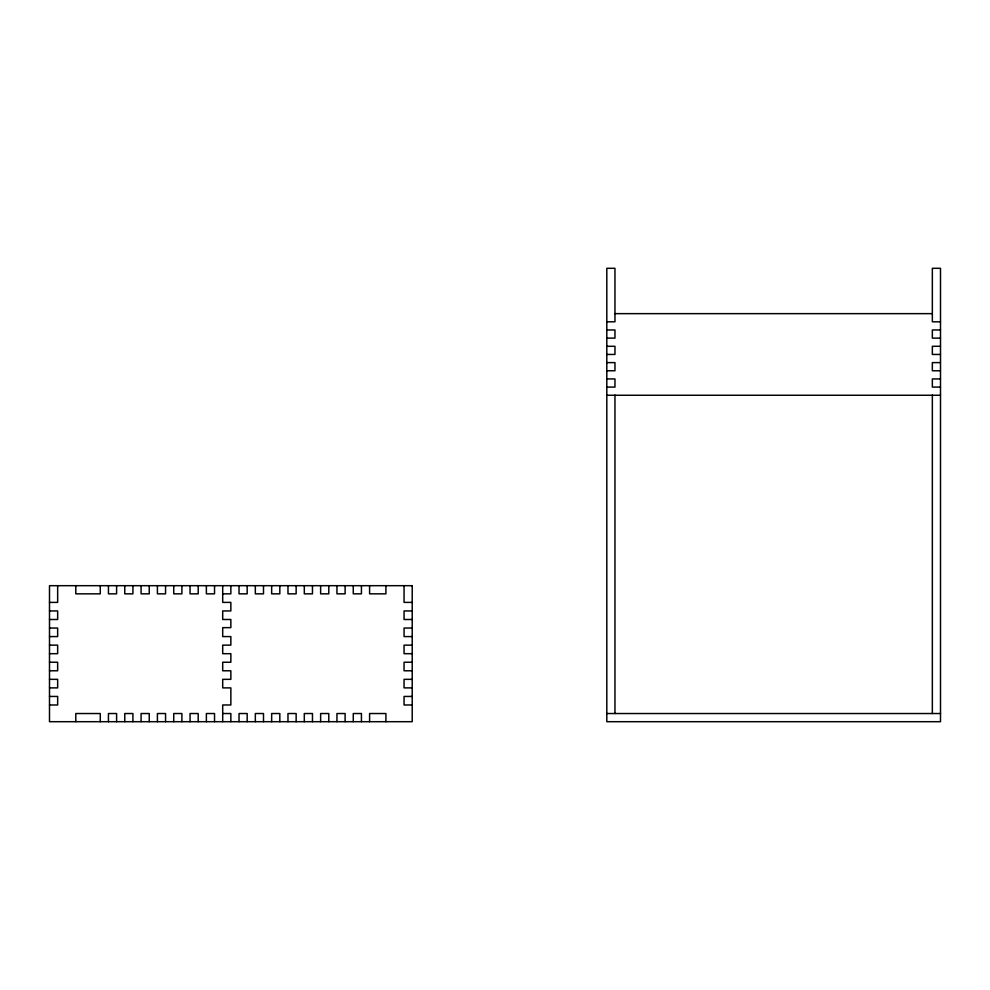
<?xml version="1.0" encoding="UTF-8"?>
<svg xmlns="http://www.w3.org/2000/svg" width="990" height="990" viewBox="0 0 990 990"><rect width="100%" height="100%" fill="white"/><g stroke="black" fill="none" stroke-linecap="round" stroke-linejoin="round"><path stroke-width="1.49" d="M614.963 313.644L932.345 313.644M606.808 321.8L614.963 321.8L614.963 268.302L606.808 268.302L606.808 721.698L940.5 721.698L940.5 268.302L932.345 268.302L932.345 321.8L940.5 321.8M606.808 329.967L614.963 329.967L614.963 338.122L606.808 338.122M940.5 329.967L932.345 329.967L932.345 338.122L940.5 338.122M606.808 346.29L614.963 346.29L614.963 354.445L606.808 354.445M940.5 346.29L932.345 346.29L932.345 354.445L940.5 354.445M606.808 362.612L614.963 362.612L614.963 370.767L606.808 370.767M940.5 362.612L932.345 362.612L932.345 370.767L940.5 370.767M606.808 378.935L614.963 378.935L614.963 387.09L606.808 387.09M940.5 378.935L932.345 378.935L932.345 387.09L940.5 387.09M606.808 395.257L940.5 395.257M222.701 593.839L230.856 593.839L230.856 585.684M49.5 602.39L57.655 602.39L57.655 585.684M412.211 602.39L404.056 602.39L404.056 585.684M49.5 610.941L57.655 610.941L57.655 619.493L49.5 619.493M412.211 610.941L404.056 610.941L404.056 619.493L412.211 619.493M49.5 628.044L57.655 628.044L57.655 636.582L49.5 636.582M412.211 628.044L404.056 628.044L404.056 636.582L412.211 636.582M49.5 645.134L57.655 645.134L57.655 653.685L49.5 653.685M412.211 645.134L404.056 645.134L404.056 653.685L412.211 653.685M49.5 662.236L57.655 662.236L57.655 670.787L49.5 670.787M412.211 662.236L404.056 662.236L404.056 670.787L412.211 670.787M49.5 679.338L57.655 679.338L57.655 687.889L49.5 687.889M412.211 679.338L404.056 679.338L404.056 687.889L412.211 687.889M49.5 696.44L57.655 696.44L57.655 704.979L49.5 704.979M412.211 696.44L404.056 696.44L404.056 704.979L412.211 704.979M222.701 713.53L230.856 713.53L230.856 721.698M606.808 713.53L940.5 713.53M932.345 395.072L932.345 713.53M614.963 395.072L614.963 713.53M385.914 585.684L385.914 593.839L369.592 593.839L369.592 585.684M385.914 721.698L385.914 713.53L369.592 713.53L369.592 721.698M361.437 585.684L361.437 593.839L353.269 593.839L353.269 585.684M361.437 721.698L361.437 713.53L353.269 713.53L353.269 721.698M345.114 585.684L345.114 593.839L336.946 593.839L336.946 585.684M345.114 721.698L345.114 713.53L336.946 713.53L336.946 721.698M328.791 585.684L328.791 593.839L320.624 593.839L320.624 585.684M328.791 721.698L328.791 713.53L320.624 713.53L320.624 721.698M312.469 585.684L312.469 593.839L304.301 593.839L304.301 585.684M312.469 721.698L312.469 713.53L304.301 713.53L304.301 721.698M296.146 585.684L296.146 593.839L287.979 593.839L287.979 585.684M296.146 721.698L296.146 713.53L287.979 713.53L287.979 721.698M279.824 585.684L279.824 593.839L271.656 593.839L271.656 585.684M279.824 721.698L279.824 713.53L271.656 713.53L271.656 721.698M263.501 585.684L263.501 593.839L255.333 593.839L255.333 585.684M263.501 721.698L263.501 713.53L255.333 713.53L255.333 721.698M247.178 585.684L247.178 593.839L239.023 593.839L239.023 585.684M247.178 721.698L247.178 713.53L239.023 713.53L239.023 721.698M222.701 585.684L222.701 602.39L230.856 602.39L230.856 610.941L222.701 610.941L222.701 619.493L230.856 619.493L230.856 627.648L222.701 627.648L222.701 636.582L230.856 636.582L230.856 645.134L222.701 645.134L222.701 653.685L230.856 653.685L230.856 662.236L222.701 662.236L222.701 670.787L230.856 670.787L230.856 679.338L222.701 679.338L222.701 687.889L230.856 687.889L230.856 704.979L222.701 704.979L222.701 721.698M214.533 585.684L214.533 593.839L206.378 593.839L206.378 585.684M214.533 721.698L214.533 713.53L206.378 713.53L206.378 721.698M198.21 585.684L198.21 593.839L190.055 593.839L190.055 585.684M198.21 721.698L198.21 713.53L190.055 713.53L190.055 721.698M181.888 585.684L181.888 593.839L173.733 593.839L173.733 585.684M181.888 721.698L181.888 713.53L173.733 713.53L173.733 721.698M165.565 585.684L165.565 593.839L157.41 593.839L157.41 585.684M165.565 721.698L165.565 713.53L157.41 713.53L157.41 721.698M149.243 585.684L149.243 593.839L141.087 593.839L141.087 585.684M149.243 721.698L149.243 713.53L141.087 713.53L141.087 721.698M132.92 585.684L132.92 593.839L124.765 593.839L124.765 585.684M132.92 721.698L132.92 713.53L124.765 713.53L124.765 721.698M116.597 585.684L116.597 593.839L108.442 593.839L108.442 585.684M116.597 721.698L116.597 713.53L108.442 713.53L108.442 721.698M100.275 585.684L100.275 593.839L75.797 593.839L75.797 585.684M100.275 721.698L100.275 713.53L75.797 713.53L75.797 721.698M412.211 585.684L49.5 585.684L49.5 721.698L412.211 721.698L412.211 585.684"/></g></svg>
